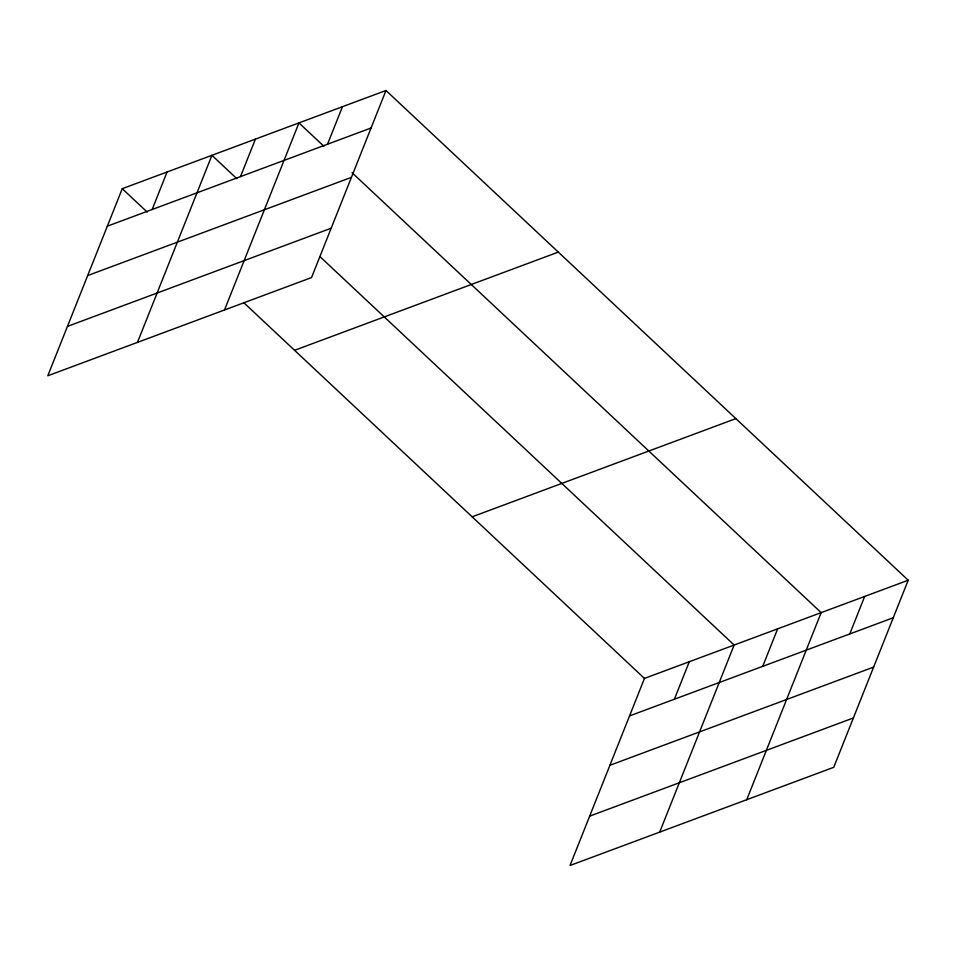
<?xml version="1.0" encoding="UTF-8"?>
<svg xmlns="http://www.w3.org/2000/svg" width="956" height="956" viewBox="0 0 956 956"><rect width="100%" height="100%" fill="white"/><g stroke="black" fill="none" stroke-linecap="round" stroke-linejoin="round"><path stroke-width="1.43" d="M385.985 90.497L122.249 188.691L47.8 375.768L311.536 277.575L385.985 90.497L908.2 580.232L833.752 767.31L570.015 865.503L644.463 678.425L908.2 580.232M152.159 209.507L167.085 171.996M137.473 342.379L211.921 155.302L236.849 178.676M240.506 176.609L255.431 139.098M224.505 309.983L298.953 122.906L323.881 146.28M327.538 144.201L342.463 106.702M674.374 699.242L689.3 661.731M659.688 832.114L734.136 645.037L320.308 256.949M762.721 666.344L777.646 628.833M746.72 799.718L821.168 612.641L352.059 172.701M849.753 633.936L864.678 596.436M107.323 226.19L371.059 128.008M87.677 275.555L351.414 177.362M67.446 326.402L331.182 228.221M294.579 350.302L558.316 252.109M472.133 516.814L735.869 418.62M629.538 715.925L893.274 617.743M609.892 765.29L873.629 667.097M589.661 816.149L853.397 717.956M122.249 188.691L147.176 212.065M243.637 302.526L644.463 678.425"/></g></svg>
